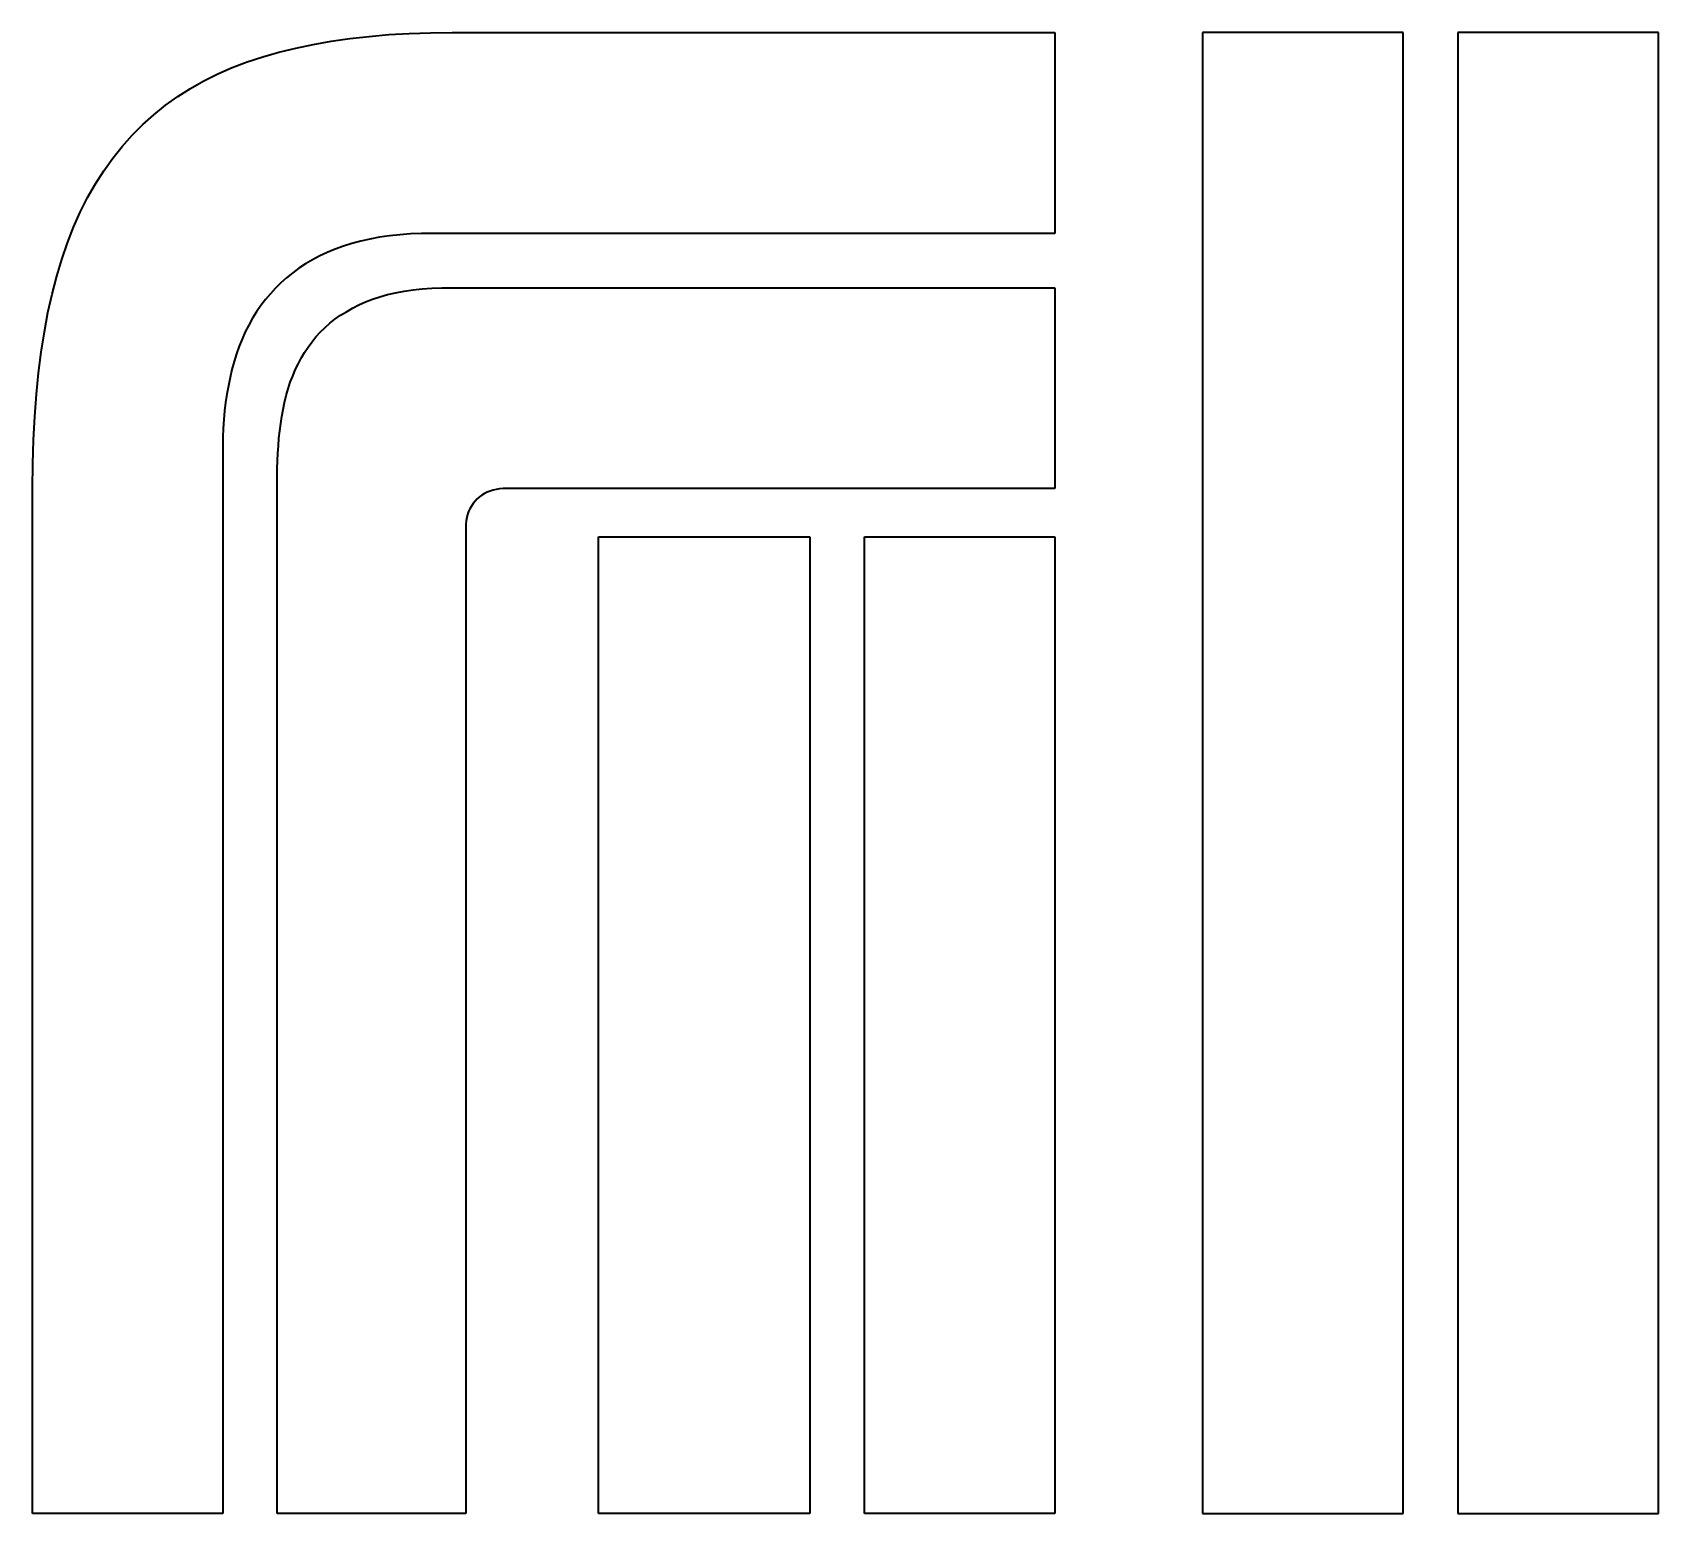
# Model space of a CAD drawing. Extents: x -10871 to 4979, y 1991 to 5869.
# Drawn here: x 156.1 to 261.7, y 4194.6 to 4290.8 of the extents above; entities that cross this region are included whole.
import ezdxf

# ---------------------------------------------------------------- set-up
doc = ezdxf.new("R2010")
doc.units = 0

msp = doc.modelspace()

# ---------------------------------------------------------------- linework, layer by layer
at = {"color": 7, "lineweight": 35, "ltscale": 0.029707}
msp.add_line((174.3, 4290.07), (175.47, 4290.27), dxfattribs=at)
at = {"color": 7, "lineweight": 35, "ltscale": 0.03058}
msp.add_line((175.47, 4290.27), (176.68, 4290.45), dxfattribs=at)
at = {"color": 7, "lineweight": 35, "ltscale": 0.031477}
msp.add_line((176.68, 4290.45), (177.93, 4290.59), dxfattribs=at)
at = {"color": 7, "lineweight": 35, "ltscale": 0.032401}
msp.add_line((177.93, 4290.59), (179.22, 4290.7), dxfattribs=at)
at = {"color": 7, "lineweight": 35, "ltscale": 0.033348}
msp.add_line((179.22, 4290.7), (180.55, 4290.78), dxfattribs=at)
at = {"color": 7, "lineweight": 35, "ltscale": 0.034316}
msp.add_line((180.55, 4290.78), (181.92, 4290.82), dxfattribs=at)
at = {"color": 7, "lineweight": 35, "ltscale": 0.035302}
msp.add_line((181.92, 4290.82), (183.34, 4290.84), dxfattribs=at)
at = {"color": 7, "lineweight": 35}
for p, q in [((183.34, 4290.84), (222.48, 4290.84)), ((232.09, 4290.84), (232.09, 4194.61)), ((245.13, 4194.61), (245.13, 4290.84)), ((248.67, 4290.84), (248.67, 4194.61)), ((261.71, 4194.61), (261.71, 4290.84)), ((222.48, 4277.79), (182.06, 4277.79)), ((183.34, 4274.26), (222.48, 4274.26)), ((168.43, 4263.96), (168.43, 4194.61)), ((171.96, 4194.61), (171.96, 4262)), ((156.07, 4194.61), (156.07, 4261.22)), ((222.48, 4261.22), (186.87, 4261.22)), ((184.22, 4258.67), (184.22, 4194.61)), ((192.85, 4194.61), (192.85, 4258.08)), ((206.58, 4258.08), (206.58, 4194.61)), ((210.12, 4194.61), (210.12, 4258.08)), ((222.48, 4258.08), (222.48, 4194.61))]:
    msp.add_line(p, q, dxfattribs=at)
at = {"color": 7, "lineweight": 35, "ltscale": 0.32616}
for p, q in [((222.48, 4290.84), (222.48, 4277.79)), ((222.48, 4274.26), (222.48, 4261.22))]:
    msp.add_line(p, q, dxfattribs=at)
at = {"color": 7, "lineweight": 35, "ltscale": 0.326155}
for p, q in [((245.13, 4290.84), (232.09, 4290.84)), ((261.71, 4290.84), (248.67, 4290.84)), ((232.09, 4194.61), (245.13, 4194.61)), ((248.67, 4194.61), (261.71, 4194.61))]:
    msp.add_line(p, q, dxfattribs=at)
at = {"color": 7, "lineweight": 35, "ltscale": 0.026635}
msp.add_line((170.01, 4288.94), (171.03, 4289.27), dxfattribs=at)
at = {"color": 7, "lineweight": 35, "ltscale": 0.02729}
msp.add_line((171.03, 4289.27), (172.08, 4289.57), dxfattribs=at)
at = {"color": 7, "lineweight": 35, "ltscale": 0.02806}
msp.add_line((172.08, 4289.57), (173.17, 4289.83), dxfattribs=at)
at = {"color": 7, "lineweight": 35, "ltscale": 0.028872}
msp.add_line((173.17, 4289.83), (174.3, 4290.07), dxfattribs=at)
at = {"color": 7, "lineweight": 35, "ltscale": 0.025234}
msp.add_line((167.2, 4287.7), (168.1, 4288.15), dxfattribs=at)
at = {"color": 7, "lineweight": 35, "ltscale": 0.025643}
msp.add_line((168.1, 4288.15), (169.04, 4288.56), dxfattribs=at)
at = {"color": 7, "lineweight": 35, "ltscale": 0.026105}
msp.add_line((169.04, 4288.56), (170.01, 4288.94), dxfattribs=at)
at = {"color": 7, "lineweight": 35, "ltscale": 0.024625}
msp.add_line((165.5, 4286.68), (166.33, 4287.21), dxfattribs=at)
at = {"color": 7, "lineweight": 35, "ltscale": 0.024892}
msp.add_line((166.33, 4287.21), (167.2, 4287.7), dxfattribs=at)
at = {"color": 7, "lineweight": 35, "ltscale": 0.024294}
msp.add_line((163.95, 4285.5), (164.71, 4286.11), dxfattribs=at)
at = {"color": 7, "lineweight": 35, "ltscale": 0.02442}
msp.add_line((164.71, 4286.11), (165.5, 4286.68), dxfattribs=at)
at = {"color": 7, "lineweight": 35, "ltscale": 0.024234}
msp.add_line((163.23, 4284.86), (163.95, 4285.5), dxfattribs=at)
at = {"color": 7, "lineweight": 35, "ltscale": 0.02438}
msp.add_line((161.89, 4283.44), (162.54, 4284.17), dxfattribs=at)
at = {"color": 7, "lineweight": 35, "ltscale": 0.024249}
msp.add_line((162.54, 4284.17), (163.23, 4284.86), dxfattribs=at)
at = {"color": 7, "lineweight": 35, "ltscale": 0.024612}
msp.add_line((161.28, 4282.67), (161.89, 4283.44), dxfattribs=at)
at = {"color": 7, "lineweight": 35, "ltscale": 0.025306}
msp.add_line((160.16, 4281.01), (160.7, 4281.86), dxfattribs=at)
at = {"color": 7, "lineweight": 35, "ltscale": 0.024919}
msp.add_line((160.7, 4281.86), (161.28, 4282.67), dxfattribs=at)
at = {"color": 7, "lineweight": 35, "ltscale": 0.025752}
msp.add_line((159.65, 4280.11), (160.16, 4281.01), dxfattribs=at)
at = {"color": 7, "lineweight": 35, "ltscale": 0.02626}
msp.add_line((159.17, 4279.17), (159.65, 4280.11), dxfattribs=at)
at = {"color": 7, "lineweight": 35, "ltscale": 0.026842}
msp.add_line((158.74, 4278.19), (159.17, 4279.17), dxfattribs=at)
at = {"color": 7, "lineweight": 35, "ltscale": 0.027479}
msp.add_line((158.34, 4277.17), (158.74, 4278.19), dxfattribs=at)
at = {"color": 7, "lineweight": 35, "ltscale": 0.016264}
msp.add_line((179.26, 4277.63), (178.62, 4277.54), dxfattribs=at)
at = {"color": 7, "lineweight": 35, "ltscale": 0.01676}
msp.add_line((179.93, 4277.7), (179.26, 4277.63), dxfattribs=at)
at = {"color": 7, "lineweight": 35, "ltscale": 0.017276}
msp.add_line((180.62, 4277.75), (179.93, 4277.7), dxfattribs=at)
at = {"color": 7, "lineweight": 35, "ltscale": 0.01781}
msp.add_line((181.33, 4277.78), (180.62, 4277.75), dxfattribs=at)
at = {"color": 7, "lineweight": 35, "ltscale": 0.018357}
msp.add_line((182.06, 4277.79), (181.33, 4277.78), dxfattribs=at)
at = {"color": 7, "lineweight": 35, "ltscale": 0.028148}
msp.add_line((157.97, 4276.1), (158.34, 4277.17), dxfattribs=at)
at = {"color": 7, "lineweight": 35, "ltscale": 0.013553}
msp.add_line((175.22, 4276.55), (174.73, 4276.32), dxfattribs=at)
at = {"color": 7, "lineweight": 35, "ltscale": 0.013832}
msp.add_line((175.73, 4276.76), (175.22, 4276.55), dxfattribs=at)
at = {"color": 7, "lineweight": 35, "ltscale": 0.014149}
msp.add_line((176.27, 4276.96), (175.73, 4276.76), dxfattribs=at)
at = {"color": 7, "lineweight": 35, "ltscale": 0.014521}
msp.add_line((176.82, 4277.13), (176.27, 4276.96), dxfattribs=at)
at = {"color": 7, "lineweight": 35, "ltscale": 0.014913}
msp.add_line((177.4, 4277.29), (176.82, 4277.13), dxfattribs=at)
at = {"color": 7, "lineweight": 35, "ltscale": 0.015344}
msp.add_line((177.99, 4277.42), (177.4, 4277.29), dxfattribs=at)
at = {"color": 7, "lineweight": 35, "ltscale": 0.015791}
msp.add_line((178.62, 4277.54), (177.99, 4277.42), dxfattribs=at)
at = {"color": 7, "lineweight": 35, "ltscale": 0.028888}
msp.add_line((157.64, 4275), (157.97, 4276.1), dxfattribs=at)
at = {"color": 7, "lineweight": 35, "ltscale": 0.012702}
msp.add_line((173.38, 4275.52), (172.97, 4275.23), dxfattribs=at)
at = {"color": 7, "lineweight": 35, "ltscale": 0.012878}
msp.add_line((173.81, 4275.81), (173.38, 4275.52), dxfattribs=at)
at = {"color": 7, "lineweight": 35, "ltscale": 0.013073}
msp.add_line((174.26, 4276.07), (173.81, 4275.81), dxfattribs=at)
at = {"color": 7, "lineweight": 35, "ltscale": 0.013303}
msp.add_line((174.73, 4276.32), (174.26, 4276.07), dxfattribs=at)
at = {"color": 7, "lineweight": 35, "ltscale": 0.029781}
msp.add_line((157.34, 4273.84), (157.64, 4275), dxfattribs=at)
at = {"color": 7, "lineweight": 35, "ltscale": 0.012388}
msp.add_line((172.2, 4274.58), (171.85, 4274.23), dxfattribs=at)
at = {"color": 7, "lineweight": 35, "ltscale": 0.012463}
for p, q in [((172.58, 4274.91), (172.2, 4274.58)), ((170.36, 4272.27), (170.12, 4271.83))]:
    msp.add_line(p, q, dxfattribs=at)
at = {"color": 7, "lineweight": 35, "ltscale": 0.012571}
msp.add_line((172.97, 4275.23), (172.58, 4274.91), dxfattribs=at)
at = {"color": 7, "lineweight": 35, "ltscale": 0.030808}
msp.add_line((157.07, 4272.64), (157.34, 4273.84), dxfattribs=at)
at = {"color": 7, "lineweight": 35, "ltscale": 0.01233}
msp.add_line((171.2, 4273.49), (170.9, 4273.1), dxfattribs=at)
at = {"color": 7, "lineweight": 35, "ltscale": 0.012326}
msp.add_line((171.52, 4273.87), (171.2, 4273.49), dxfattribs=at)
at = {"color": 7, "lineweight": 35, "ltscale": 0.012356}
msp.add_line((171.85, 4274.23), (171.52, 4273.87), dxfattribs=at)
at = {"color": 7, "lineweight": 35, "ltscale": 0.012177}
msp.add_line((177.7, 4273.33), (178.15, 4273.51), dxfattribs=at)
at = {"color": 7, "lineweight": 35, "ltscale": 0.012592}
msp.add_line((178.15, 4273.51), (178.63, 4273.67), dxfattribs=at)
at = {"color": 7, "lineweight": 35, "ltscale": 0.013046}
msp.add_line((178.63, 4273.67), (179.13, 4273.81), dxfattribs=at)
at = {"color": 7, "lineweight": 35, "ltscale": 0.013525}
msp.add_line((179.13, 4273.81), (179.66, 4273.93), dxfattribs=at)
at = {"color": 7, "lineweight": 35, "ltscale": 0.01403}
msp.add_line((179.66, 4273.93), (180.21, 4274.03), dxfattribs=at)
at = {"color": 7, "lineweight": 35, "ltscale": 0.014558}
msp.add_line((180.21, 4274.03), (180.79, 4274.11), dxfattribs=at)
at = {"color": 7, "lineweight": 35, "ltscale": 0.015108}
msp.add_line((180.79, 4274.11), (181.39, 4274.18), dxfattribs=at)
at = {"color": 7, "lineweight": 35, "ltscale": 0.015678}
msp.add_line((181.39, 4274.18), (182.01, 4274.22), dxfattribs=at)
at = {"color": 7, "lineweight": 35, "ltscale": 0.016261}
msp.add_line((182.01, 4274.22), (182.66, 4274.25), dxfattribs=at)
at = {"color": 7, "lineweight": 35, "ltscale": 0.016861}
msp.add_line((182.66, 4274.25), (183.34, 4274.26), dxfattribs=at)
at = {"color": 7, "lineweight": 35, "ltscale": 0.031872}
msp.add_line((156.84, 4271.39), (157.07, 4272.64), dxfattribs=at)
at = {"color": 7, "lineweight": 35, "ltscale": 0.012393}
for p, q in [((170.62, 4272.69), (170.36, 4272.27)), ((171.98, 4263.01), (172, 4263.5))]:
    msp.add_line(p, q, dxfattribs=at)
at = {"color": 7, "lineweight": 35, "ltscale": 0.012338}
msp.add_line((170.9, 4273.1), (170.62, 4272.69), dxfattribs=at)
at = {"color": 7, "lineweight": 35, "ltscale": 0.010949}
msp.add_line((175.72, 4272.21), (176.08, 4272.47), dxfattribs=at)
at = {"color": 7, "lineweight": 35, "ltscale": 0.011127}
msp.add_line((176.08, 4272.47), (176.46, 4272.7), dxfattribs=at)
at = {"color": 7, "lineweight": 35, "ltscale": 0.011337}
msp.add_line((176.46, 4272.7), (176.85, 4272.93), dxfattribs=at)
at = {"color": 7, "lineweight": 35, "ltscale": 0.011578}
msp.add_line((176.85, 4272.93), (177.26, 4273.14), dxfattribs=at)
at = {"color": 7, "lineweight": 35, "ltscale": 0.011834}
msp.add_line((177.26, 4273.14), (177.7, 4273.33), dxfattribs=at)
at = {"color": 7, "lineweight": 35, "ltscale": 0.032977}
msp.add_line((156.63, 4270.08), (156.84, 4271.39), dxfattribs=at)
at = {"color": 7, "lineweight": 35, "ltscale": 0.012685}
msp.add_line((169.89, 4271.39), (169.68, 4270.92), dxfattribs=at)
at = {"color": 7, "lineweight": 35, "ltscale": 0.012557}
msp.add_line((170.12, 4271.83), (169.89, 4271.39), dxfattribs=at)
at = {"color": 7, "lineweight": 35, "ltscale": 0.010522}
msp.add_line((174.48, 4271.06), (174.76, 4271.37), dxfattribs=at)
at = {"color": 7, "lineweight": 35, "ltscale": 0.010571}
msp.add_line((174.76, 4271.37), (175.06, 4271.66), dxfattribs=at)
at = {"color": 7, "lineweight": 35, "ltscale": 0.010673}
msp.add_line((175.06, 4271.66), (175.38, 4271.95), dxfattribs=at)
at = {"color": 7, "lineweight": 35, "ltscale": 0.010787}
msp.add_line((175.38, 4271.95), (175.72, 4272.21), dxfattribs=at)
at = {"color": 7, "lineweight": 35, "ltscale": 0.012979}
msp.add_line((169.49, 4270.45), (169.32, 4269.96), dxfattribs=at)
at = {"color": 7, "lineweight": 35, "ltscale": 0.012815}
msp.add_line((169.68, 4270.92), (169.49, 4270.45), dxfattribs=at)
at = {"color": 7, "lineweight": 35, "ltscale": 0.010524}
msp.add_line((173.74, 4270.04), (173.97, 4270.39), dxfattribs=at)
at = {"color": 7, "lineweight": 35, "ltscale": 0.010496}
for p, q in [((173.97, 4270.39), (174.21, 4270.73)), ((174.21, 4270.73), (174.48, 4271.06))]:
    msp.add_line(p, q, dxfattribs=at)
at = {"color": 7, "lineweight": 35, "ltscale": 0.0341}
msp.add_line((156.46, 4268.73), (156.63, 4270.08), dxfattribs=at)
at = {"color": 7, "lineweight": 35, "ltscale": 0.013321}
msp.add_line((169.16, 4269.46), (169.02, 4268.94), dxfattribs=at)
at = {"color": 7, "lineweight": 35, "ltscale": 0.013175}
msp.add_line((169.32, 4269.96), (169.16, 4269.46), dxfattribs=at)
at = {"color": 7, "lineweight": 35, "ltscale": 0.010711}
msp.add_line((173.14, 4268.92), (173.32, 4269.3), dxfattribs=at)
at = {"color": 7, "lineweight": 35, "ltscale": 0.010615}
msp.add_line((173.32, 4269.3), (173.52, 4269.68), dxfattribs=at)
at = {"color": 7, "lineweight": 35, "ltscale": 0.010553}
msp.add_line((173.52, 4269.68), (173.74, 4270.04), dxfattribs=at)
at = {"color": 7, "lineweight": 35, "ltscale": 0.03526}
msp.add_line((156.32, 4267.33), (156.46, 4268.73), dxfattribs=at)
at = {"color": 7, "lineweight": 35, "ltscale": 0.013529}
msp.add_line((168.9, 4268.42), (168.79, 4267.89), dxfattribs=at)
at = {"color": 7, "lineweight": 35, "ltscale": 0.013407}
msp.add_line((169.02, 4268.94), (168.9, 4268.42), dxfattribs=at)
at = {"color": 7, "lineweight": 35, "ltscale": 0.011092}
msp.add_line((172.68, 4267.69), (172.81, 4268.11), dxfattribs=at)
at = {"color": 7, "lineweight": 35, "ltscale": 0.010944}
msp.add_line((172.81, 4268.11), (172.97, 4268.52), dxfattribs=at)
at = {"color": 7, "lineweight": 35, "ltscale": 0.010806}
msp.add_line((172.97, 4268.52), (173.14, 4268.92), dxfattribs=at)
at = {"color": 7, "lineweight": 35, "ltscale": 0.036432}
msp.add_line((156.21, 4265.88), (156.32, 4267.33), dxfattribs=at)
at = {"color": 7, "lineweight": 35, "ltscale": 0.013785}
msp.add_line((168.69, 4267.35), (168.61, 4266.81), dxfattribs=at)
at = {"color": 7, "lineweight": 35, "ltscale": 0.013651}
msp.add_line((168.79, 4267.89), (168.69, 4267.35), dxfattribs=at)
at = {"color": 7, "lineweight": 35, "ltscale": 0.011443}
msp.add_line((172.45, 4266.81), (172.55, 4267.25), dxfattribs=at)
at = {"color": 7, "lineweight": 35, "ltscale": 0.011258}
msp.add_line((172.55, 4267.25), (172.68, 4267.69), dxfattribs=at)
at = {"color": 7, "lineweight": 35, "ltscale": 0.014085}
msp.add_line((168.54, 4266.25), (168.49, 4265.69), dxfattribs=at)
at = {"color": 7, "lineweight": 35, "ltscale": 0.013929}
msp.add_line((168.61, 4266.81), (168.54, 4266.25), dxfattribs=at)
at = {"color": 7, "lineweight": 35, "ltscale": 0.011686}
msp.add_line((172.27, 4265.89), (172.36, 4266.35), dxfattribs=at)
at = {"color": 7, "lineweight": 35, "ltscale": 0.011589}
msp.add_line((172.36, 4266.35), (172.45, 4266.81), dxfattribs=at)
at = {"color": 7, "lineweight": 35, "ltscale": 0.037637}
msp.add_line((156.13, 4264.37), (156.21, 4265.88), dxfattribs=at)
at = {"color": 7, "lineweight": 35, "ltscale": 0.014439}
msp.add_line((168.46, 4265.12), (168.43, 4264.55), dxfattribs=at)
at = {"color": 7, "lineweight": 35, "ltscale": 0.014251}
msp.add_line((168.49, 4265.69), (168.46, 4265.12), dxfattribs=at)
at = {"color": 7, "lineweight": 35, "ltscale": 0.012014}
msp.add_line((172.08, 4264.48), (172.13, 4264.95), dxfattribs=at)
at = {"color": 7, "lineweight": 35, "ltscale": 0.011911}
msp.add_line((172.13, 4264.95), (172.2, 4265.43), dxfattribs=at)
at = {"color": 7, "lineweight": 35, "ltscale": 0.01179}
msp.add_line((172.2, 4265.43), (172.27, 4265.89), dxfattribs=at)
at = {"color": 7, "lineweight": 35, "ltscale": 0.038848}
msp.add_line((156.08, 4262.82), (156.13, 4264.37), dxfattribs=at)
at = {"color": 7, "lineweight": 35, "ltscale": 0.014613}
msp.add_line((168.43, 4264.55), (168.43, 4263.96), dxfattribs=at)
at = {"color": 7, "lineweight": 35, "ltscale": 0.012261}
msp.add_line((172, 4263.5), (172.04, 4263.99), dxfattribs=at)
at = {"color": 7, "lineweight": 35, "ltscale": 0.012148}
msp.add_line((172.04, 4263.99), (172.08, 4264.48), dxfattribs=at)
at = {"color": 7, "lineweight": 35, "ltscale": 0.04009}
msp.add_line((156.07, 4261.22), (156.08, 4262.82), dxfattribs=at)
at = {"color": 7, "lineweight": 35, "ltscale": 0.012542}
msp.add_line((171.96, 4262.51), (171.98, 4263.01), dxfattribs=at)
at = {"color": 7, "lineweight": 35, "ltscale": 0.012684}
msp.add_line((171.96, 4262), (171.96, 4262.51), dxfattribs=at)
at = {"color": 7, "lineweight": 35, "ltscale": 0.004998}
msp.add_line((185.11, 4260.66), (184.96, 4260.53), dxfattribs=at)
at = {"color": 7, "lineweight": 35, "ltscale": 0.004959}
msp.add_line((185.27, 4260.78), (185.11, 4260.66), dxfattribs=at)
at = {"color": 7, "lineweight": 35, "ltscale": 0.004954}
msp.add_line((185.44, 4260.88), (185.27, 4260.78), dxfattribs=at)
at = {"color": 7, "lineweight": 35, "ltscale": 0.00498}
msp.add_line((185.61, 4260.97), (185.44, 4260.88), dxfattribs=at)
at = {"color": 7, "lineweight": 35, "ltscale": 0.005039}
msp.add_line((185.8, 4261.04), (185.61, 4260.97), dxfattribs=at)
at = {"color": 7, "lineweight": 35, "ltscale": 0.005128}
msp.add_line((186, 4261.11), (185.8, 4261.04), dxfattribs=at)
at = {"color": 7, "lineweight": 35, "ltscale": 0.005254}
msp.add_line((186.2, 4261.15), (186, 4261.11), dxfattribs=at)
at = {"color": 7, "lineweight": 35, "ltscale": 0.005401}
msp.add_line((186.41, 4261.19), (186.2, 4261.15), dxfattribs=at)
at = {"color": 7, "lineweight": 35, "ltscale": 0.005578}
msp.add_line((186.64, 4261.21), (186.41, 4261.19), dxfattribs=at)
at = {"color": 7, "lineweight": 35, "ltscale": 0.005778}
msp.add_line((186.87, 4261.22), (186.64, 4261.21), dxfattribs=at)
at = {"color": 7, "lineweight": 35, "ltscale": 0.005063}
msp.add_line((184.4, 4259.72), (184.34, 4259.53), dxfattribs=at)
at = {"color": 7, "lineweight": 35, "ltscale": 0.00496}
msp.add_line((184.48, 4259.9), (184.4, 4259.72), dxfattribs=at)
at = {"color": 7, "lineweight": 35, "ltscale": 0.004917}
msp.add_line((184.58, 4260.07), (184.48, 4259.9), dxfattribs=at)
at = {"color": 7, "lineweight": 35, "ltscale": 0.004893}
msp.add_line((184.69, 4260.23), (184.58, 4260.07), dxfattribs=at)
at = {"color": 7, "lineweight": 35, "ltscale": 0.004929}
msp.add_line((184.82, 4260.39), (184.69, 4260.23), dxfattribs=at)
at = {"color": 7, "lineweight": 35, "ltscale": 0.004982}
msp.add_line((184.96, 4260.53), (184.82, 4260.39), dxfattribs=at)
at = {"color": 7, "lineweight": 35, "ltscale": 0.005765}
msp.add_line((184.23, 4258.9), (184.22, 4258.67), dxfattribs=at)
at = {"color": 7, "lineweight": 35, "ltscale": 0.005545}
msp.add_line((184.25, 4259.12), (184.23, 4258.9), dxfattribs=at)
at = {"color": 7, "lineweight": 35, "ltscale": 0.005353}
msp.add_line((184.29, 4259.33), (184.25, 4259.12), dxfattribs=at)
at = {"color": 7, "lineweight": 35, "ltscale": 0.005192}
msp.add_line((184.34, 4259.53), (184.29, 4259.33), dxfattribs=at)
at = {"color": 7, "lineweight": 35, "ltscale": 0.343321}
for p, q in [((192.85, 4258.08), (206.58, 4258.08)), ((206.58, 4194.61), (192.85, 4194.61))]:
    msp.add_line(p, q, dxfattribs=at)
at = {"color": 7, "lineweight": 35, "ltscale": 0.308989}
for p, q in [((210.12, 4258.08), (222.48, 4258.08)), ((168.43, 4194.61), (156.07, 4194.61)), ((222.48, 4194.61), (210.12, 4194.61))]:
    msp.add_line(p, q, dxfattribs=at)
at = {"color": 7, "lineweight": 35, "ltscale": 0.306535}
msp.add_line((184.22, 4194.61), (171.96, 4194.61), dxfattribs=at)

doc.saveas('drawing.dxf')
